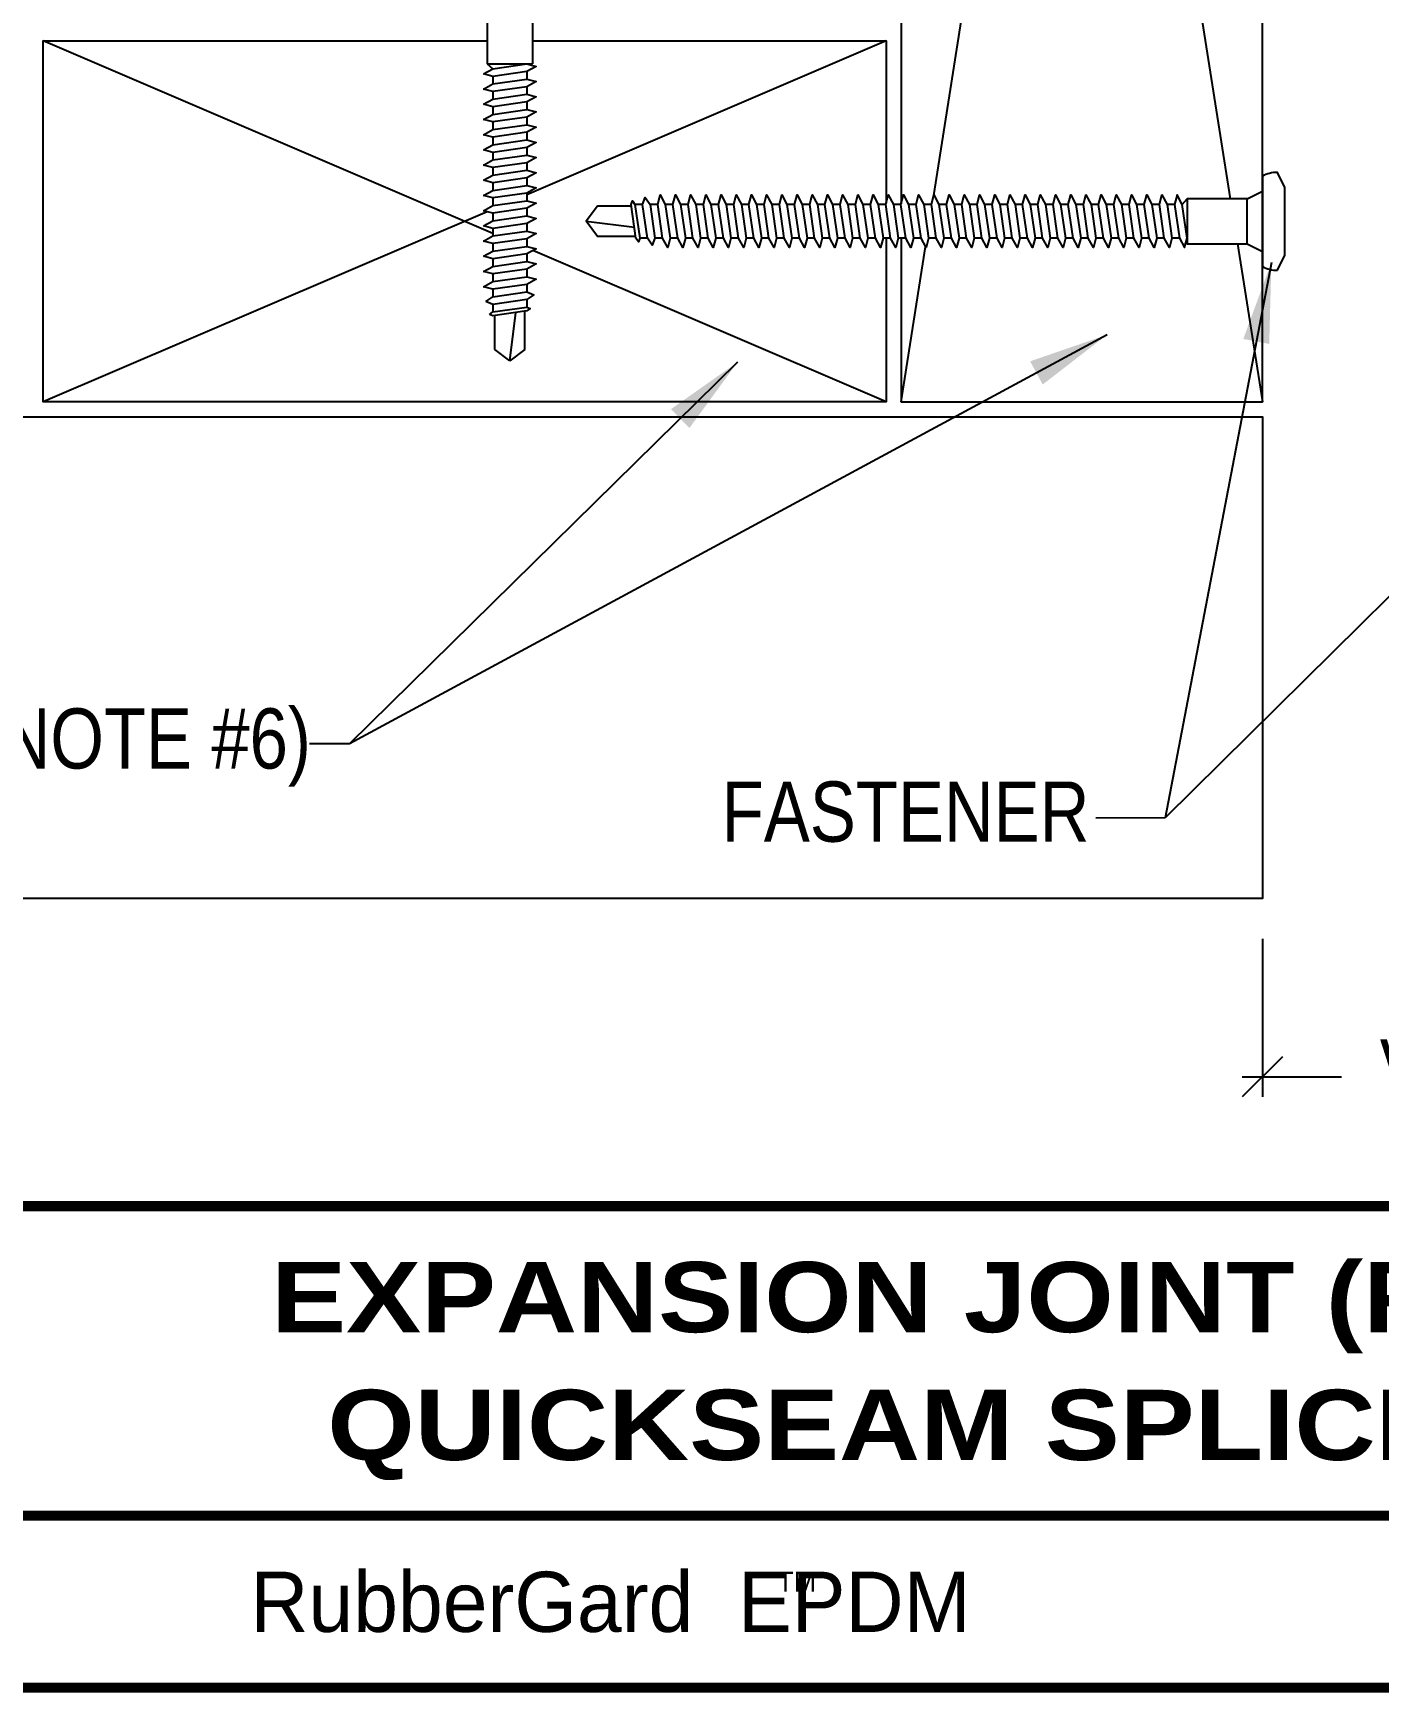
# Model space of a CAD drawing. Header units: inches. Extents: x 255.4 to 275.5, y -19.3 to -2.6.
# Drawn here: x 261.11 to 265.3, y -18.22 to -13.05 of the extents above; entities that cross this region are included whole.
import ezdxf
from ezdxf.enums import TextEntityAlignment as Align

# ---------------------------------------------------------------- set-up
doc = ezdxf.new("R2010")
doc.units = ezdxf.units.IN
doc.header["$MEASUREMENT"] = 0
doc.layers.get('0').update_dxf_attribs({"linetype": 'CONTINUOUS'})
doc.layers.get('DEFPOINTS').update_dxf_attribs({"linetype": 'CONTINUOUS'})
for name, color, linetype in [('FSBP-ACCESSORY-FIRESTONE', 7, 'CONTINUOUS'), ('FSBP-ANNO-NOTE', 7, 'CONTINUOUS'), ('FSBP-SUBSTRATE-GENERIC', 9, 'CONTINUOUS'), ('FSBP-TTLB', 7, 'CONTINUOUS'), ('FSBP-TTLB-TEXT', 7, 'CONTINUOUS'), ('FSBP-WOOD', 7, 'CONTINUOUS')]:
    doc.layers.add(name, color=color, linetype=linetype)
doc.styles.add('FSBP_ARIAL', font='arial.ttf')
doc.styles.add('FSBP_ARIAL_BOLD', font='')
doc.styles.add('FSBP_ARIAL_NAR', font='ARIALN.TTF')
doc.styles.add('FSBP_BANKGOTHIC', font='bgothm.ttf')
doc.styles.get('FSBP_ARIAL_BOLD').set_extended_font_data('Arial Black')
doc.dimstyles.new('FSBP-DIM', dxfattribs={"dimtxt": 0.1875, "dimasz": 0.125, "dimexe": 0.0625, "dimexo": 0.125, "dimgap": 0.125, "dimtad": 0, "dimdec": 0, "dimzin": 1, "dimdsep": 46, "dimlunit": 4, "dimtxsty": 'FSBP_ARIAL_NAR', "dimblk": 'OBLIQUE', "dimcen": 0.09375, "dimdle": 0.0625, "dimclrd": 256, "dimclre": 256, "dimclrt": 256, "dimadec": 0, "dimazin": 0, "dimtfac": 1, "dimtdec": 0, "dimtmove": 1, "dimatfit": 3, "dimfxl": 1, "dimtolj": 1, "dimtzin": 0, "dimlwd": -1, "dimlwe": -1, "dimarcsym": 0})
doc.dimstyles.new('FSBP-LEADER', dxfattribs={"dimtxt": 0.1875, "dimasz": 0.25, "dimexe": 0.0625, "dimexo": 0.125, "dimgap": 0.125, "dimtad": 0, "dimtih": 1, "dimtoh": 1, "dimdec": 4, "dimzin": 0, "dimdsep": 46, "dimlunit": 4, "dimtxsty": 'FSBP_ARIAL_NAR', "dimcen": 0.09375, "dimclrd": 256, "dimclre": 256, "dimclrt": 256, "dimadec": 0, "dimazin": 0, "dimtfac": 1, "dimtdec": 4, "dimtofl": 0, "dimtmove": 0, "dimatfit": 3, "dimfxl": 1, "dimtolj": 1, "dimtzin": 0, "dimlwd": -1, "dimlwe": -1, "dimarcsym": 0})

# ---------------------------------------------------------------- blocks, each defined once
blk = doc.blocks.new('FSBP_FASTENER_OTHERS_1')
at = {"layer": 'FSBP-ACCESSORY-FIRESTONE'}
blk.add_lwpolyline([(0.15234375, 0.046875), (0.10546875, 0.0703125), (-0.10546875, 0.0703125), (-0.15234375, 0.046875, 0.1250000000000262), (-0.140625, 0), (0.140625, 0, 0.1250000000000263)], format="xyb", close=True, dxfattribs=at)
for points in [[(-0.052734375, -0.2494419642857224), (-0.08203125, -0.2654649572743324), (-0.052734375, -0.2731174145486648), (0.052734375, -0.2580504502629424), (0.08203125, -0.2420274572743324), (0.052734375, -0.234375), (-0.052734375, -0.2494419642857224), (-0.0703125, -0.234375), (0.0703125, -0.234375), (0.0703125, -0.046875), (-0.0703125, -0.046875), (-0.09375, 0)], [(0.0703125, -0.046875), (0.09375, 0)], [(-0.0703125, -0.046875), (-0.0703125, -0.234375)], [(0.052734375, -0.2580504502629424), (0.052734375, -0.2817259005258848)], [(-0.052734375, -0.2731174145486648), (-0.052734375, -0.2967928648116072)], [(0.052734375, -0.3054013507888271), (0.052734375, -0.3290768010517695)], [(-0.052734375, -0.3204683150745495), (-0.052734375, -0.3441437653374919)], [(0.052734375, -0.3527522513147119), (0.052734375, -0.3764277015776543)], [(-0.052734375, -0.3678192156004343), (-0.052734375, -0.3914946658633767)], [(0.052734375, -0.4001031518405966), (0.052734375, -0.423778602103539)], [(-0.052734375, -0.415170116126319), (-0.052734375, -0.4388455663892614)], [(-0.052734375, -0.4625210166522038), (-0.052734375, -0.4861964669151462)], [(0.052734375, -0.4474540523664814), (0.052734375, -0.4711295026294806)], [(-0.052734375, -0.5098719171780886), (-0.052734375, -0.5335473674410309)], [(0.052734375, -0.4948049528923661), (0.052734375, -0.5184804031553085)], [(-0.052734375, -0.5572228177039733), (-0.052734375, -0.5808982679669157)], [(0.052734375, -0.5421558534183077), (0.052734375, -0.5658313036811933)], [(-0.052734375, -0.6045737182298581), (-0.052734375, -0.6282491684928004)], [(0.052734375, -0.5895067539441357), (0.052734375, -0.6131822042071349)], [(-0.052734375, -0.6519246187557428), (-0.052734375, -0.6756000690186852)], [(0.052734375, -0.6368576544700204), (0.052734375, -0.6605331047329628)], [(-0.052734375, -0.6992755192816276), (-0.052734375, -0.7229509695445699)], [(0.052734375, -0.684208554995962), (0.052734375, -0.7078840052589044)], [(-0.052734375, -0.7466264198075123), (-0.052734375, -0.7703018700704547)], [(0.052734375, -0.7315594555217899), (0.052734375, -0.7552349057847891)], [(-0.052734375, -0.7939773203333971), (-0.052734375, -0.8176527705963395)], [(0.052734375, -0.7789103560477315), (0.052734375, -0.802585806310617)], [(0.052734375, -0.8262612565736163), (0.052734375, -0.8499367068365586)], [(-0.052734375, -0.8413282208592818), (-0.052734375, -0.8650036711222242)], [(0.052734375, -0.8736121570994442), (0.052734375, -0.8972876073624434)], [(-0.052734375, -0.8886791213852234), (-0.052734375, -0.912354571648109)], [(0.052734375, -0.9209630576253858), (0.052734375, -0.9446385078882713)], [(-0.052734375, -0.9360300219110513), (-0.052734375, -0.9597054721740506)], [(0.052734375, -0.9683139581512705), (0.052734375, -0.9919894084142129)], [(-0.052734375, -0.9833809224369361), (-0.052734375, -1.007056372699878)], [(-0.052734375, -1.030731822962878), (-0.052734375, -1.054407273225763)], [(0.052734375, -1.015664858677098), (0.052734375, -1.039340308940098)], [(-0.052734375, -1.078082723488706), (-0.052734375, -1.101758173751705)], [(0.052734375, -1.06301575920304), (0.052734375, -1.086691209465926)], [(-0.052734375, -1.12543362401459), (-0.052734375, -1.149109074277533)], [(0.052734375, -1.110366659728925), (0.052734375, -1.134042109991867)], [(-0.052734375, -1.172784524540532), (-0.052734375, -1.196459974803474)], [(0.052734375, -1.157717560254753), (0.052734375, -1.181393010517752)], [(-0.052734375, -1.22013542506636), (-0.052734375, -1.243810875329359)], [(0.052734375, -1.205068460780694), (0.052734375, -1.22874391104358)], [(-0.052734375, -1.267486325592301), (-0.052734375, -1.291161775855187)], [(0.052734375, -1.252419361306579), (0.052734375, -1.276094811569521)], [(-0.052734375, -1.314837226118186), (-0.052734375, -1.338512676381129)], [(0.052734375, -1.299770261832407), (0.052734375, -1.323445712095406)], [(-0.052734375, -1.362188126644014), (-0.052734375, -1.385863576907013)], [(0.052734375, -1.347121162358349), (0.052734375, -1.370796612621234)], [(0.052734375, -1.394472062884233), (0.052734375, -1.418147513147176)], [(-0.052734375, -1.409539027169956), (-0.052734375, -1.433214477432841)], [(0.052734375, -1.441822963410061), (0.052734375, -1.46549841367306)], [(-0.052734375, -1.45688992769584), (-0.052734375, -1.480565377958783)], [(0.052734375, -1.489173863936003), (0.052734375, -1.512849314198888)], [(-0.052734375, -1.504240828221668), (-0.052734375, -1.527916278484668)], [(0.052734375, -1.536524764461888), (0.052734375, -1.56020021472483)], [(-0.052734375, -1.55159172874761), (-0.052734375, -1.575267179010496)], [(-0.052734375, -1.598942629273495), (-0.052734375, -1.622618079536437)], [(0.052734375, -1.583875664987715), (0.052734375, -1.607551115250715)], [(-0.052734375, -1.646293529799323), (-0.052734375, -1.669968980062322)], [(0.052734375, -1.631226565513657), (0.052734375, -1.654902015776543)], [(-0.052734375, -1.693644430325264), (-0.052734375, -1.71731988058815)], [(0.052734375, -1.678577466039542), (0.052734375, -1.702252916302484)], [(-0.052734375, -1.740995330851149), (-0.052734375, -1.764670781114091)], [(0.052734375, -1.72592836656537), (0.052734375, -1.749603816828369)], [(-0.052734375, -1.788346231376977), (-0.052734375, -1.812021681639976)], [(0.052734375, -1.773279267091311), (0.052734375, -1.796954717354197)], [(-0.052734375, -1.835697131902918), (-0.052734375, -1.859372582165804)], [(0.052734375, -1.820630167617196), (0.052734375, -1.844305617880138)], [(-0.052734375, -1.883048032428803), (-0.052734375, -1.906723482691746)], [(0.052734375, -1.867981068143081), (0.052734375, -1.891656518406023)], [(-0.052734375, -1.930398932954631), (-0.052734375, -1.95407438321763)], [(-0.046875, -1.965075054777628), (-0.046875, -2.070887446318807), (0, -2.106043696318807), (0.01845467722529293, -1.955742243745476)], [(0.046875, -1.951682197634796), (0.046875, -2.070887446318807), (0, -2.106043696318807)], [(0.052734375, -1.915331968668966), (0.052734375, -1.939007418931908)]]:
    blk.add_lwpolyline(points, dxfattribs=at)
for points in [[(-0.052734375, -0.2967928648116072), (0.052734375, -0.2817259005258848), (0.08203125, -0.2893783578002171), (0.052734375, -0.3054013507888271), (-0.052734375, -0.3204683150745495), (-0.08203125, -0.3128158578002171)], [(-0.052734375, -0.3441437653374919), (0.052734375, -0.3290768010517695), (0.08203125, -0.3367292583261019), (0.052734375, -0.3527522513147119), (-0.052734375, -0.3678192156004343), (-0.08203125, -0.3601667583261019)], [(-0.052734375, -0.3914946658633767), (0.052734375, -0.3764277015776543), (0.08203125, -0.3840801588519867), (0.052734375, -0.4001031518405966), (-0.052734375, -0.415170116126319), (-0.08203125, -0.4075176588519867)], [(-0.052734375, -0.4388455663892614), (0.052734375, -0.423778602103539), (0.08203125, -0.4314310593778714), (0.052734375, -0.4474540523664814), (-0.052734375, -0.4625210166522038), (-0.08203125, -0.4548685593778714)], [(-0.052734375, -0.4861964669151462), (0.052734375, -0.4711295026294806), (0.08203125, -0.4787819599037562), (0.052734375, -0.4948049528923661), (-0.052734375, -0.5098719171780886), (-0.08203125, -0.5022194599037562)], [(-0.052734375, -0.5335473674410309), (0.052734375, -0.5184804031553085), (0.08203125, -0.5261328604296409), (0.052734375, -0.5421558534183077), (-0.052734375, -0.5572228177039733), (-0.08203125, -0.5495703604296409)], [(-0.052734375, -0.5808982679669157), (0.052734375, -0.5658313036811933), (0.08203125, -0.5734837609555257), (0.052734375, -0.5895067539441357), (-0.052734375, -0.6045737182298581), (-0.08203125, -0.5969212609555257)], [(-0.052734375, -0.6282491684928004), (0.052734375, -0.6131822042071349), (0.08203125, -0.6208346614814104), (0.052734375, -0.6368576544700204), (-0.052734375, -0.6519246187557428), (-0.08203125, -0.6442721614814104)], [(-0.052734375, -0.6756000690186852), (0.052734375, -0.6605331047329628), (0.08203125, -0.668185562007352), (0.052734375, -0.684208554995962), (-0.052734375, -0.6992755192816276), (-0.08203125, -0.691623062007352)], [(-0.052734375, -0.7229509695445699), (0.052734375, -0.7078840052589044), (0.08203125, -0.7155364625331799), (0.052734375, -0.7315594555217899), (-0.052734375, -0.7466264198075123), (-0.08203125, -0.7389739625331799)], [(-0.052734375, -0.7703018700704547), (0.052734375, -0.7552349057847891), (0.08203125, -0.7628873630590647), (0.052734375, -0.7789103560477315), (-0.052734375, -0.7939773203333971), (-0.08203125, -0.7863248630590647)], [(-0.052734375, -0.8176527705963395), (0.052734375, -0.802585806310617), (0.08203125, -0.8102382635850063), (0.052734375, -0.8262612565736163), (-0.052734375, -0.8413282208592818), (-0.08203125, -0.8336757635850063)], [(-0.052734375, -0.8650036711222242), (0.052734375, -0.8499367068365586), (0.08203125, -0.8575891641108342), (0.052734375, -0.8736121570994442), (-0.052734375, -0.8886791213852234), (-0.08203125, -0.8810266641108342)], [(-0.052734375, -0.912354571648109), (0.052734375, -0.8972876073624434), (0.08203125, -0.9049400646367189), (0.052734375, -0.9209630576253858), (-0.052734375, -0.9360300219110513), (-0.08203125, -0.9283775646367189)], [(-0.052734375, -0.9597054721740506), (0.052734375, -0.9446385078882713), (0.08203125, -0.9522909651626605), (0.052734375, -0.9683139581512705), (-0.052734375, -0.9833809224369361), (-0.08203125, -0.9757284651626605)], [(-0.052734375, -1.007056372699878), (0.052734375, -0.9919894084142129), (0.08203125, -0.9996418656884885), (0.052734375, -1.015664858677098), (-0.052734375, -1.030731822962878), (-0.08203125, -1.023079365688488)], [(-0.052734375, -1.054407273225763), (0.052734375, -1.039340308940098), (0.08203125, -1.04699276621443), (0.052734375, -1.06301575920304), (-0.052734375, -1.078082723488706), (-0.08203125, -1.07043026621443)], [(-0.052734375, -1.101758173751705), (0.052734375, -1.086691209465926), (0.08203125, -1.094343666740315), (0.052734375, -1.110366659728925), (-0.052734375, -1.12543362401459), (-0.08203125, -1.117781166740315)], [(-0.052734375, -1.149109074277533), (0.052734375, -1.134042109991867), (0.08203125, -1.141694567266143), (0.052734375, -1.157717560254753), (-0.052734375, -1.172784524540532), (-0.08203125, -1.165132067266143)], [(-0.052734375, -1.196459974803474), (0.052734375, -1.181393010517752), (0.08203125, -1.189045467792084), (0.052734375, -1.205068460780694), (-0.052734375, -1.22013542506636), (-0.08203125, -1.212482967792084)], [(-0.052734375, -1.243810875329359), (0.052734375, -1.22874391104358), (0.08203125, -1.236396368317969), (0.052734375, -1.252419361306579), (-0.052734375, -1.267486325592301), (-0.08203125, -1.259833868317969)], [(-0.052734375, -1.291161775855187), (0.052734375, -1.276094811569521), (0.08203125, -1.283747268843797), (0.052734375, -1.299770261832407), (-0.052734375, -1.314837226118186), (-0.08203125, -1.307184768843797)], [(-0.052734375, -1.338512676381129), (0.052734375, -1.323445712095406), (0.08203125, -1.331098169369739), (0.052734375, -1.347121162358349), (-0.052734375, -1.362188126644014), (-0.08203125, -1.354535669369739)], [(-0.052734375, -1.385863576907013), (0.052734375, -1.370796612621234), (0.08203125, -1.378449069895623), (0.052734375, -1.394472062884233), (-0.052734375, -1.409539027169956), (-0.08203125, -1.401886569895623)], [(-0.052734375, -1.433214477432841), (0.052734375, -1.418147513147176), (0.08203125, -1.425799970421451), (0.052734375, -1.441822963410061), (-0.052734375, -1.45688992769584), (-0.08203125, -1.449237470421451)], [(-0.052734375, -1.480565377958783), (0.052734375, -1.46549841367306), (0.08203125, -1.473150870947393), (0.052734375, -1.489173863936003), (-0.052734375, -1.504240828221668), (-0.08203125, -1.496588370947393)], [(-0.052734375, -1.527916278484668), (0.052734375, -1.512849314198888), (0.08203125, -1.520501771473278), (0.052734375, -1.536524764461888), (-0.052734375, -1.55159172874761), (-0.08203125, -1.543939271473278)], [(-0.052734375, -1.575267179010496), (0.052734375, -1.56020021472483), (0.08203125, -1.567852671999105), (0.052734375, -1.583875664987715), (-0.052734375, -1.598942629273495), (-0.08203125, -1.591290171999105)], [(-0.052734375, -1.622618079536437), (0.052734375, -1.607551115250715), (0.08203125, -1.615203572525047), (0.052734375, -1.631226565513657), (-0.052734375, -1.646293529799323), (-0.08203125, -1.638641072525047)], [(-0.052734375, -1.669968980062322), (0.052734375, -1.654902015776543), (0.08203125, -1.662554473050932), (0.052734375, -1.678577466039542), (-0.052734375, -1.693644430325264), (-0.08203125, -1.685991973050932)], [(-0.052734375, -1.71731988058815), (0.052734375, -1.702252916302484), (0.08203125, -1.70990537357676), (0.052734375, -1.72592836656537), (-0.052734375, -1.740995330851149), (-0.08203125, -1.73334287357676)], [(-0.052734375, -1.764670781114091), (0.052734375, -1.749603816828369), (0.08203125, -1.757256274102701), (0.052734375, -1.773279267091311), (-0.052734375, -1.788346231376977), (-0.08203125, -1.780693774102701)], [(-0.052734375, -1.812021681639976), (0.052734375, -1.796954717354197), (0.08203125, -1.804607174628586), (0.052734375, -1.820630167617196), (-0.052734375, -1.835697131902918), (-0.08203125, -1.828044674628586)], [(-0.052734375, -1.859372582165804), (0.052734375, -1.844305617880138), (0.08203125, -1.851958075154414), (0.052734375, -1.867981068143024), (-0.052734375, -1.883048032428803), (-0.08203125, -1.875395575154414)], [(-0.052734375, -1.906723482691746), (0.052734375, -1.891656518406023), (0.07470703125, -1.900355292644633), (0.052734375, -1.915331968668966), (-0.052734375, -1.930398932954631), (-0.07470703125, -1.921700158716021)], [(-0.052734375, -1.95407438321763), (0.052734375, -1.939007418931908), (0.063720703125, -1.943356806051213), (0.052734375, -1.950845144063408), (-0.052734375, -1.965912108349073), (-0.063720703125, -1.961562721229768)]]:
    blk.add_lwpolyline(points, close=True, dxfattribs=at)
blk = doc.blocks.new('TTLB-EPDM_2')
at = {"layer": 'FSBP-TTLB', "const_width": 0.03125}
for points in [[(0, 0), (0, -1.5), (20, -1.5), (20, 0), (0, 0)], [(4.825208527206769, -0.9643749050531198), (15.84028770518938, -0.9643749050531198)]]:
    blk.add_lwpolyline(points, dxfattribs=at)
at = {"layer": 'FSBP-TTLB-TEXT', "style": 'FSBP_BANKGOTHIC'}
for s, height, p in [('RubberGard  EPDM', 0.1875, (7.443365678241776, -1.23218745252656)), ('TM', 0.0625, (8.023397742165457, -1.169706269210366))]:
    blk.add_text(s, height=height, dxfattribs=at).set_placement(p, align=Align.MIDDLE_CENTER)
at = {"layer": 'FSBP-TTLB-TEXT'}
for tag, height, style, p in [('MAXIMUM_WARRANTY', 0.1875, 'FSBP_ARIAL_BOLD', (18.03987100774941, 0.2240244307510579)), ('ACCPT_SYSTEMS', 0.21875, 'FSBP_ARIAL', (12.49438170418193, -1.23218745252656))]:
    blk.add_attdef(tag, text='', height=height, dxfattribs=dict(at, style=style)).set_placement(p, align=Align.MIDDLE_LEFT)
for tag, height, style, p in [('DETAIL_DESCP_LINE_1', 0.21875, 'FSBP_ARIAL_BOLD', (10.33118450231211, -0.2831249841755152)), ('DETAIL_DESCP_LINE_2', 0.21875, 'FSBP_ARIAL_BOLD', (10.33118450231211, -0.6812499208775904)), ('ISSUE_REV_DATE', 0.21875, 'FSBP_ARIAL', (16.84069633627263, -0.7282559425942452)), ('DETAIL_NUMBER', 0.4375, 'FSBP_ARIAL', (18.91941590748775, -0.8931630692489421))]:
    blk.add_attdef(tag, text='', height=height, dxfattribs=dict(at, style=style)).set_placement(p, align=Align.MIDDLE_CENTER)
blk = doc.blocks.new('FSBP_AP_FASTENER_02')
at = {"layer": 'FSBP-ACCESSORY-FIRESTONE'}
for p, q in [((-0.125, 0), (-0.09375, -0.0625)), ((0.09375, -0.0625), (0.125, 0)), ((-0.09375, -0.0625), (-0.09375, -0.3125)), ((-0.09375, -0.0625), (0.09375, -0.0625)), ((0.09375, -0.0625), (0.09375, -0.3125)), ((-0.09375, -0.3125), (-0.0703125, -0.3325892857142776)), ((0.0703125, -0.3440672670172376), (0.0703125, -0.3756345340344751)), ((-0.0703125, -0.3641565527315151), (-0.0703125, -0.3957238197487527)), ((0.0703125, -0.4072018010517695), (0.0703125, -0.4387690680690071)), ((-0.0703125, -0.4272910867660471), (-0.0703125, -0.4588583537832847)), ((0.0703125, -0.4703363350862446), (0.0703125, -0.501903602103539)), ((-0.0703125, -0.4904256208005222), (-0.0703125, -0.5219928878178166)), ((0.0703125, -0.5334708691207766), (0.0703125, -0.5650381361380141)), ((-0.0703125, -0.5535601548350542), (-0.0703125, -0.5851274218523486)), ((-0.0703125, -0.6166946888695861), (-0.0703125, -0.6482619558868237)), ((0.0703125, -0.5966054031553085), (0.0703125, -0.6281726701725461)), ((-0.0703125, -0.6798292229041181), (-0.0703125, -0.7113964899213556)), ((0.0703125, -0.6597399371897836), (0.0703125, -0.691307204207078)), ((-0.0703125, -0.7429637569385932), (-0.0703125, -0.7745310239558876)), ((0.0703125, -0.7228744712243156), (0.0703125, -0.7544417382415531)), ((-0.0703125, -0.8060982909731251), (-0.0703125, -0.8376655579903627)), ((0.0703125, -0.7860090052588475), (0.0703125, -0.8175762722760851)), ((-0.0703125, -0.8692328250076571), (-0.0703125, -0.9008000920248946)), ((0.0703125, -0.8491435392933226), (0.0703125, -0.880710806310617)), ((-0.0703125, -0.9323673590421322), (-0.0703125, -0.9639346260594266)), ((0.0703125, -0.9122780733278546), (0.0703125, -0.943845340345149)), ((-0.0703125, -0.9955018930766641), (-0.0703125, -1.027069160093902)), ((0.0703125, -0.9754126073623866), (0.0703125, -1.006979874379624)), ((-0.0703125, -1.058636427111196), (-0.0703125, -1.090203694128434)), ((0.0703125, -1.038547141396919), (0.0703125, -1.070114408414156)), ((0.0703125, -1.101681675431394), (0.0703125, -1.133248942448688)), ((-0.0703125, -1.121770961145671), (-0.0703125, -1.153338228162966)), ((0.0703125, -1.164816209465926), (0.0703125, -1.196383476483163)), ((-0.0703125, -1.184905495180203), (-0.0703125, -1.216472762197441)), ((0.0703125, -1.227950743500458), (0.0703125, -1.259518010517695)), ((-0.0703125, -1.248040029214735), (-0.0703125, -1.279607296231973)), ((0.0703125, -1.291085277534933), (0.0703125, -1.322652544552227)), ((-0.0703125, -1.31117456324921), (-0.0703125, -1.342741830266505)), ((-0.0625, -1.498492581068092), (-0.0625, -1.35740939234654)), ((0, -1.545367581068092), (0.02460623630037162, -1.344965644303613)), ((0.0625, -1.498492581068092), (0.0625, -1.339552249489429)), ((0, -1.545367581068092), (-0.06250000000002842, -1.498492581068092)), ((0.0625, -1.498492581068092), (0, -1.545367581068092))]:
    blk.add_line(p, q, dxfattribs=at)
blk.add_lwpolyline([(0.1875, 0, 0.1250000000000271), (0.203125, 0.0625), (0.140625, 0.09375), (-0.140625, 0.09375), (-0.203125, 0.0625, 0.1250000000000271), (-0.1875, 0)], format="xyb", close=True, dxfattribs=at)
for points in [[(-0.109375, -0.3539532763657576), (-0.0703125, -0.3325892857142776), (0.0703125, -0.3125), (0.109375, -0.3227032763657576), (0.0703125, -0.3440672670172376), (-0.0703125, -0.3641565527315151)], [(-0.109375, -0.4170878104002895), (-0.0703125, -0.3957238197487527), (0.0703125, -0.3756345340344751), (0.109375, -0.3858378104002895), (0.0703125, -0.4072018010517695), (-0.0703125, -0.4272910867660471)], [(-0.109375, -0.4802223444347646), (-0.0703125, -0.4588583537832847), (0.0703125, -0.4387690680690071), (0.109375, -0.4489723444347646), (0.0703125, -0.4703363350862446), (-0.0703125, -0.4904256208005222)], [(-0.109375, -0.5433568784692966), (-0.0703125, -0.5219928878178166), (0.0703125, -0.501903602103539), (0.109375, -0.5121068784692966), (0.0703125, -0.5334708691207766), (-0.0703125, -0.5535601548350542)], [(-0.109375, -0.6064914125038285), (-0.0703125, -0.5851274218523486), (0.0703125, -0.5650381361380141), (0.109375, -0.5752414125038285), (0.0703125, -0.5966054031553085), (-0.0703125, -0.6166946888695861)], [(-0.109375, -0.6696259465383037), (-0.0703125, -0.6482619558868237), (0.0703125, -0.6281726701725461), (0.109375, -0.6383759465383037), (0.0703125, -0.6597399371897836), (-0.0703125, -0.6798292229041181)], [(-0.109375, -0.7327604805728356), (-0.0703125, -0.7113964899213556), (0.0703125, -0.691307204207078), (0.109375, -0.7015104805728356), (0.0703125, -0.7228744712243156), (-0.0703125, -0.7429637569385932)], [(-0.109375, -0.7958950146073676), (-0.0703125, -0.7745310239558876), (0.0703125, -0.7544417382415531), (0.109375, -0.7646450146073676), (0.0703125, -0.7860090052588475), (-0.0703125, -0.8060982909731251)], [(-0.109375, -0.8590295486418427), (-0.0703125, -0.8376655579903627), (0.0703125, -0.8175762722760851), (0.109375, -0.8277795486418427), (0.0703125, -0.8491435392933226), (-0.0703125, -0.8692328250076571)], [(-0.109375, -0.9221640826763746), (-0.0703125, -0.9008000920248946), (0.0703125, -0.880710806310617), (0.109375, -0.8909140826763746), (0.0703125, -0.9122780733278546), (-0.0703125, -0.9323673590421322)], [(-0.109375, -0.9852986167109066), (-0.0703125, -0.9639346260594266), (0.0703125, -0.943845340345149), (0.109375, -0.9540486167109066), (0.0703125, -0.9754126073623866), (-0.0703125, -0.9955018930766641)], [(-0.109375, -1.048433150745382), (-0.0703125, -1.027069160093902), (0.0703125, -1.006979874379624), (0.109375, -1.017183150745382), (0.0703125, -1.038547141396919), (-0.0703125, -1.058636427111196)], [(-0.109375, -1.111567684779914), (-0.0703125, -1.090203694128434), (0.0703125, -1.070114408414156), (0.109375, -1.080317684779914), (0.0703125, -1.101681675431394), (-0.0703125, -1.121770961145671)], [(-0.109375, -1.174702218814446), (-0.0703125, -1.153338228162966), (0.0703125, -1.133248942448688), (0.109375, -1.143452218814446), (0.0703125, -1.164816209465926), (-0.0703125, -1.184905495180203)], [(-0.109375, -1.237836752848978), (-0.0703125, -1.216472762197441), (0.0703125, -1.196383476483163), (0.109375, -1.206586752848978), (0.0703125, -1.227950743500458), (-0.0703125, -1.248040029214735)], [(-0.099609375, -1.29957619759773), (-0.0703125, -1.279607296231973), (0.0703125, -1.259518010517695), (0.099609375, -1.271116376169175), (0.0703125, -1.291085277534933), (-0.0703125, -1.31117456324921)], [(-0.0849609375, -1.352726280949355), (-0.0703125, -1.342741830266505), (0.0703125, -1.322652544552227), (0.0849609375, -1.328451727377967), (0.0703125, -1.338436178060817), (-0.0703125, -1.358525463775095)]]:
    blk.add_lwpolyline(points, close=True, dxfattribs=at)
blk.add_lwpolyline([(-0.09375, -0.3125), (0.09375, -0.3125)], dxfattribs=at)
blk = doc.blocks.new('FSBP_AP_FASTENER_W_2inPLATE_2')
blk.add_line((-0.125, 0.03125), (0.125, 0.03125))
at = {"layer": 'FSBP-ACCESSORY-FIRESTONE'}
for p, q in [((-0.125, 0), (-0.109375, 0)), ((0.125, 0), (0.109375, 0))]:
    blk.add_line(p, q, dxfattribs=at)
for points in [[(-1, 0), (-0.8440621258972669, 0, 0.125489241710454), (-0.7991697386460146, 0.01144729003925704), (-0.6692681354566616, 0.08230270996074296, -0.1254892417105026), (-0.6243757482053525, 0.09375), (-0.4888144254886129, 0.09375, -0.1015700823222099), (-0.4026445789244235, 0.07606297531646078), (-0.24285132786963, 0.007580153435810644, 0.1015700823222143), (-0.2059213936278184, 0), (-0.125, 0), (-0.125, 0.03125), (-0.2059213936278184, 0.03125, -0.1015700823222341), (-0.230541349789064, 0.03630343562389271), (-0.3903346008438575, 0.1047862575045144, 0.1015700823222067), (-0.4888144254886129, 0.125), (-0.6243757482053525, 0.125, 0.1254892417105185), (-0.6842322645404693, 0.109736946614305), (-0.8141338677297654, 0.0388815266928475, -0.1254892417104541), (-0.8440621258972669, 0.03125), (-1, 0.03125)], [(1, 0), (0.8440621258972669, 0, -0.125489241710454), (0.7991697386460146, 0.01144729003925704), (0.6692681354566616, 0.08230270996074296, 0.1254892417105026), (0.6243757482053525, 0.09375), (0.4888144254886129, 0.09375, 0.1015700823222099), (0.4026445789244235, 0.07606297531646078), (0.24285132786963, 0.007580153435810644, -0.1015700823222143), (0.2059213936278184, 0), (0.125, 0), (0.125, 0.03125), (0.2059213936278184, 0.03125, 0.1015700823222341), (0.230541349789064, 0.03630343562389271), (0.3903346008438575, 0.1047862575045144, -0.1015700823222067), (0.4888144254886129, 0.125), (0.6243757482053525, 0.125, -0.1254892417105185), (0.6842322645404693, 0.109736946614305), (0.8141338677297654, 0.0388815266928475, 0.1254892417104541), (0.8440621258972669, 0.03125), (1, 0.03125)]]:
    blk.add_lwpolyline(points, format="xyb", close=True, dxfattribs=at)
blk.add_blockref('FSBP_AP_FASTENER_02', (0, 0.03125), dxfattribs=at)
blk = doc.blocks.new('_OBLIQUE')
at = {"color": 0, "linetype": 'ByBlock'}
blk.add_line((-0.5, -0.5), (0.5, 0.5), dxfattribs=at)
blk = doc.blocks.new('*D9')
at = {"layer": 'DEFPOINTS', "color": 0, "transparency": 16777216}
for p in [(264.9362712839065, -15.74605621772416), (266.4362712839065, -15.74605621772416), (266.4362712839065, -16.30091023860308)]:
    blk.add_point(p, dxfattribs=at)
at = {"layer": 'FSBP-ANNO-NOTE', "transparency": 16777216}
for p, q in [((264.9362712839065, -15.87105621772416), (264.9362712839065, -16.36341023860308)), ((266.4362712839065, -15.87105621772416), (266.4362712839065, -16.36341023860308)), ((264.8737712839065, -16.30091023860308), (265.183156613968, -16.30091023860308)), ((266.4987712839065, -16.30091023860308), (266.208736422972, -16.30091023860308))]:
    blk.add_line(p, q, dxfattribs=at)
at = {"layer": 'FSBP-ANNO-NOTE', "transparency": 16777216, "xscale": 0.125, "yscale": 0.125, "zscale": 0.125, "rotation": 180}
blk.add_blockref('_OBLIQUE', (264.9362712839065, -16.30091023860308), dxfattribs=at)
at = {"layer": 'FSBP-ANNO-NOTE', "transparency": 16777216, "xscale": 0.125, "yscale": 0.125, "zscale": 0.125}
blk.add_blockref('_OBLIQUE', (266.4362712839065, -16.30091023860308), dxfattribs=at)
at = {"layer": 'FSBP-ANNO-NOTE', "transparency": 16777216, "insert": (265.69594651847, -16.2792072979737), "char_height": 0.1875, "attachment_point": 5, "style": 'FSBP_ARIAL_NAR'}
blk.add_mtext('\\A1;VARIES', dxfattribs=at)

msp = doc.modelspace()

# ---------------------------------------------------------------- linework, layer by layer
msp.add_line((262.0931685772211, -15.26389450093768), (261.9683507602841, -15.26389450093768))
at = {"layer": 'FSBP-SUBSTRATE-GENERIC'}
msp.add_lwpolyline([(257.5749065128082, -14.24605621772411), (264.9362712839065, -14.2460562177241), (264.9362712839065, -15.74605621772416), (257.5749065128082, -15.74605621772405)], dxfattribs=at)
at = {"layer": 'FSBP-WOOD', "linetype": 'Continuous'}
for p, q in [((263.8112712839065, -7.074181217724131), (264.8363535207486, -13.56636871772416)), ((263.9128062348593, -13.55612652835656), (264.9362712839065, -7.074181217724131)), ((263.8112712839065, -14.19918121772416), (263.8876150206997, -13.715670884701)), ((264.8585574681169, -13.70699371772416), (264.9362712839065, -14.19918121772416))]:
    msp.add_line(p, q, dxfattribs=at)
at = {"layer": 'FSBP-WOOD'}
for p, q in [((262.5397869089066, -13.67434862843849), (261.1393962839065, -13.07418121772416)), ((263.7643962839065, -13.07418121772416), (262.6452556589065, -13.55381291415274)), ((262.522019630297, -13.60662835498538), (261.1393962839065, -14.19918121772416)), ((263.7643962839065, -14.19918121772416), (262.6644311100936, -13.72776757180435))]:
    msp.add_line(p, q, dxfattribs=at)
at = {"layer": 'FSBP-WOOD', "linetype": 'Continuous'}
for points in [[(263.8112712839065, -13.69107569066311), (263.8112712839065, -14.19918121772416), (264.9362712839065, -14.19918121772416), (264.9362712839065, -7.074181217724131), (264.3854900339065, -7.074181217724131)], [(264.3620525339065, -7.074181217724131), (263.8112712839065, -7.074181217724131), (263.8112712839065, -13.58228674478515)]]:
    msp.add_lwpolyline(points, dxfattribs=at)
at = {"layer": 'FSBP-WOOD'}
for points in [[(263.7643962839065, -13.6894155927241), (263.7643962839065, -14.1991812177241), (261.1393962839065, -14.1991812177241), (261.1393962839065, -13.07418121772413), (262.5222087839065, -13.07418121772413)], [(262.6628337839065, -13.07418121772413), (263.7643962839065, -13.07418121772413), (263.7643962839065, -13.58046479430298)]]:
    msp.add_lwpolyline(points, dxfattribs=at)

# ---------------------------------------------------------------- block references
at = {"ltscale": 1.75}
ref = msp.add_blockref('TTLB-EPDM_2', (255.4627011304548, -16.70403783689754), dxfattribs=at)
ref.add_attrib('DETAIL_DESCP_LINE_1', 'EXPANSION JOINT (FIELD FABRICATED) WITH', dxfattribs={"layer": 'FSBP-TTLB-TEXT', "height": 0.21875, "style": 'FSBP_ARIAL_BOLD'}).set_placement((265.7938856327669, -16.98716282107306), align=Align.MIDDLE_CENTER)
ref.add_attrib('DETAIL_DESCP_LINE_2', 'QUICKSEAM SPLICE TAPE - CURB TO CURB', dxfattribs={"layer": 'FSBP-TTLB-TEXT', "height": 0.21875, "style": 'FSBP_ARIAL_BOLD'}).set_placement((265.7938856327669, -17.38528775777513), align=Align.MIDDLE_CENTER)
at = {"layer": 'FSBP-ACCESSORY-FIRESTONE', "xscale": 0.75, "yscale": 0.75, "zscale": 0.75}
msp.add_blockref('FSBP_AP_FASTENER_W_2inPLATE_2', (262.5925212839066, -12.93543121772417), dxfattribs=at)
at = {"layer": 'FSBP-ACCESSORY-FIRESTONE', "rotation": 270}
msp.add_blockref('FSBP_FASTENER_OTHERS_1', (264.9362712839065, -13.63668121772411), dxfattribs=at)

# ---------------------------------------------------------------- texts
at = {"layer": 'FSBP-ANNO-NOTE', "style": 'FSBP_ARIAL_NAR'}
msp.add_text('WOOD NAILER (SEE NOTE #6)', height=0.1875, dxfattribs=at).set_placement((258.8584696561252, -15.24734135508685), align=Align.MIDDLE_LEFT)
msp.add_text('FASTENER', height=0.1875, dxfattribs=at).set_placement((264.3978769671276, -15.475119642555), align=Align.MIDDLE_RIGHT)

# ---------------------------------------------------------------- dimensions: what is measured, and where the dimension line sits
at = {"layer": 'FSBP-ANNO-NOTE'}
dim = msp.add_linear_dim(base=(266.4362712839065, -16.30091023860308), p1=(264.9362712839065, -15.74605621772416), p2=(266.4362712839065, -15.74605621772416), text='VARIES', dimstyle='FSBP-DIM', dxfattribs=at)
dim.commit()
dim.dimension.update_dxf_attribs({"geometry": '*D9', "text_midpoint": (265.69594651847, -16.2792072979737), "dimtype": 160})

# ---------------------------------------------------------------- leaders
for points in [[(266.3932709095279, -13.75460920686783), (264.6333580399714, -15.49468366001202), (264.4171515341877, -15.49536822150185)], [(264.9643175415513, -13.76523877582622), (264.6333580399714, -15.49468366001202), (264.4171515341877, -15.49536822150185)], [(264.4526243181281, -13.99005523734741), (262.0931685772211, -15.26389450093768), (261.9683507602841, -15.26389450093768)], [(263.3014585992901, -14.07579162434902), (262.0931685772211, -15.26389450093768)]]:
    msp.add_leader(points, dimstyle='FSBP-LEADER', dxfattribs=at)

doc.saveas('drawing.dxf')
